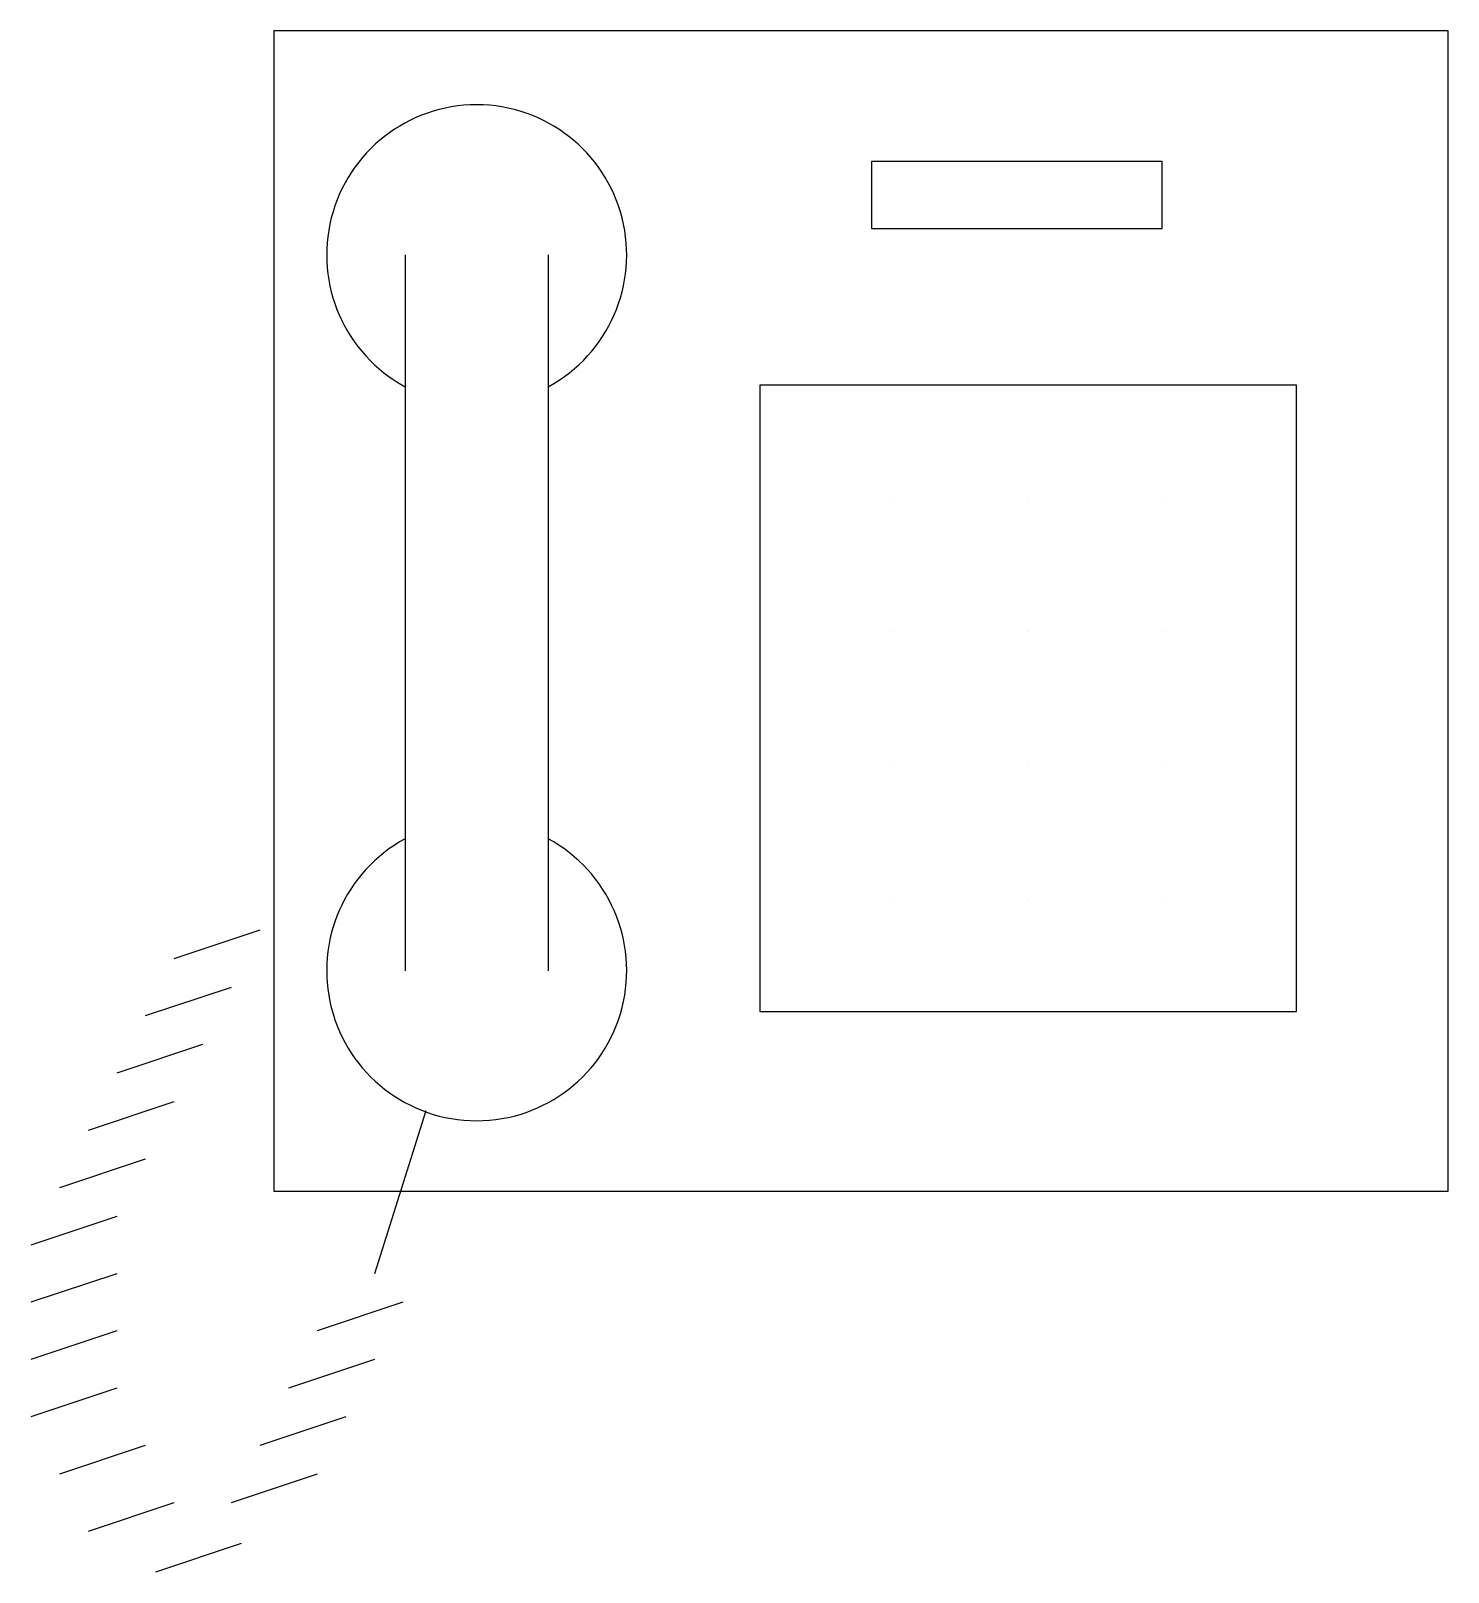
# Model space of a CAD drawing. Header units: millimetres. Extents: x 1287.567 to 1287.815, y 2697.742 to 2698.011.
import ezdxf

# ---------------------------------------------------------------- set-up
doc = ezdxf.new("R2010")
doc.units = ezdxf.units.MM
doc.header["$LTSCALE"] = 10
doc.layers.add('Equipam_audio_vídeo', color=1, linetype='Continuous')

msp = doc.modelspace()

# ---------------------------------------------------------------- linework, layer by layer
at = {"layer": 'Equipam_audio_vídeo'}
for p, q in [((1287.609754011386, 2698.010709313449), (1287.609754011386, 2697.808107484211)), ((1287.814886070008, 2698.010709313449), (1287.609754011386, 2698.010709313449)), ((1287.814886070008, 2697.808107484211), (1287.814886070008, 2698.010709313449)), ((1287.714163181895, 2697.987884771033), (1287.714163181895, 2697.976166021033)), ((1287.764944431895, 2697.987884771033), (1287.714163181895, 2697.987884771033)), ((1287.764944431895, 2697.976166021033), (1287.764944431895, 2697.987884771033)), ((1287.714163181895, 2697.976166021033), (1287.764944431895, 2697.976166021033)), ((1287.632703693846, 2697.971594280533), (1287.632703693846, 2697.846594280532)), ((1287.657703693846, 2697.971594280533), (1287.657703693846, 2697.846594280532)), ((1287.694631931895, 2697.948822271033), (1287.694631931895, 2697.839447271033)), ((1287.788381931895, 2697.948822271033), (1287.694631931895, 2697.948822271033)), ((1287.788381931895, 2697.839447271033), (1287.788381931895, 2697.948822271033)), ((1287.718069431895, 2697.929291021033), (1287.718069431895, 2697.929291021033)), ((1287.741506931895, 2697.929291021033), (1287.741506931895, 2697.929291021033)), ((1287.764944431895, 2697.929291021033), (1287.764944431895, 2697.929291021033)), ((1287.718069431895, 2697.905853521033), (1287.718069431895, 2697.905853521033)), ((1287.741506931895, 2697.905853521033), (1287.741506931895, 2697.905853521033)), ((1287.764944431895, 2697.905853521033), (1287.764944431895, 2697.905853521033)), ((1287.718069431895, 2697.882416021033), (1287.718069431895, 2697.882416021033)), ((1287.741506931895, 2697.882416021033), (1287.741506931895, 2697.882416021033)), ((1287.764944431895, 2697.882416021033), (1287.764944431895, 2697.882416021033)), ((1287.718069431895, 2697.858978521033), (1287.718069431895, 2697.858978521033)), ((1287.741506931895, 2697.858978521033), (1287.741506931895, 2697.858978521033)), ((1287.764944431895, 2697.858978521033), (1287.764944431895, 2697.858978521033)), ((1287.607322871627, 2697.853687690763), (1287.592322871627, 2697.848687690763)), ((1287.602322871627, 2697.843687690763), (1287.587322871627, 2697.838687690763)), ((1287.694631931895, 2697.839447271033), (1287.788381931895, 2697.839447271033)), ((1287.597322871627, 2697.833687690763), (1287.582322871627, 2697.828687690763)), ((1287.592322871627, 2697.823687690763), (1287.577322871627, 2697.818687690763)), ((1287.636343807964, 2697.822134654623), (1287.627322871627, 2697.793687690763)), ((1287.587322871627, 2697.813687690763), (1287.572322871627, 2697.808687690763)), ((1287.609754011386, 2697.808107484211), (1287.814886070008, 2697.808107484211)), ((1287.582322871627, 2697.803687690763), (1287.567322871627, 2697.798687690763)), ((1287.582322871627, 2697.793687690763), (1287.567322871627, 2697.788687690763)), ((1287.632322871627, 2697.788687690763), (1287.617322871627, 2697.783687690763)), ((1287.582322871627, 2697.783687690763), (1287.567322871627, 2697.778687690763)), ((1287.627322871627, 2697.778687690763), (1287.612322871627, 2697.773687690763)), ((1287.582322871627, 2697.773687690763), (1287.567322871627, 2697.768687690763)), ((1287.622322871627, 2697.768687690763), (1287.607322871627, 2697.763687690763)), ((1287.587322871627, 2697.763687690763), (1287.572322871627, 2697.758687690763)), ((1287.617322871627, 2697.758687690763), (1287.602322871627, 2697.753687690762)), ((1287.592322871627, 2697.753687690762), (1287.577322871627, 2697.748687690763)), ((1287.60408892994, 2697.746567566015), (1287.589088929939, 2697.741567566015))]:
    msp.add_line(p, q, dxfattribs=at)
for centre, start, end in [((1287.645203693846, 2697.971594280533), 298.4914644926796, 241.5085355073204), ((1287.645203693846, 2697.846594280532), 118.4914644926796, 61.5085355073204)]:
    msp.add_arc(centre, 0.02620392161142575, start, end, dxfattribs=at)

doc.saveas('drawing.dxf')
